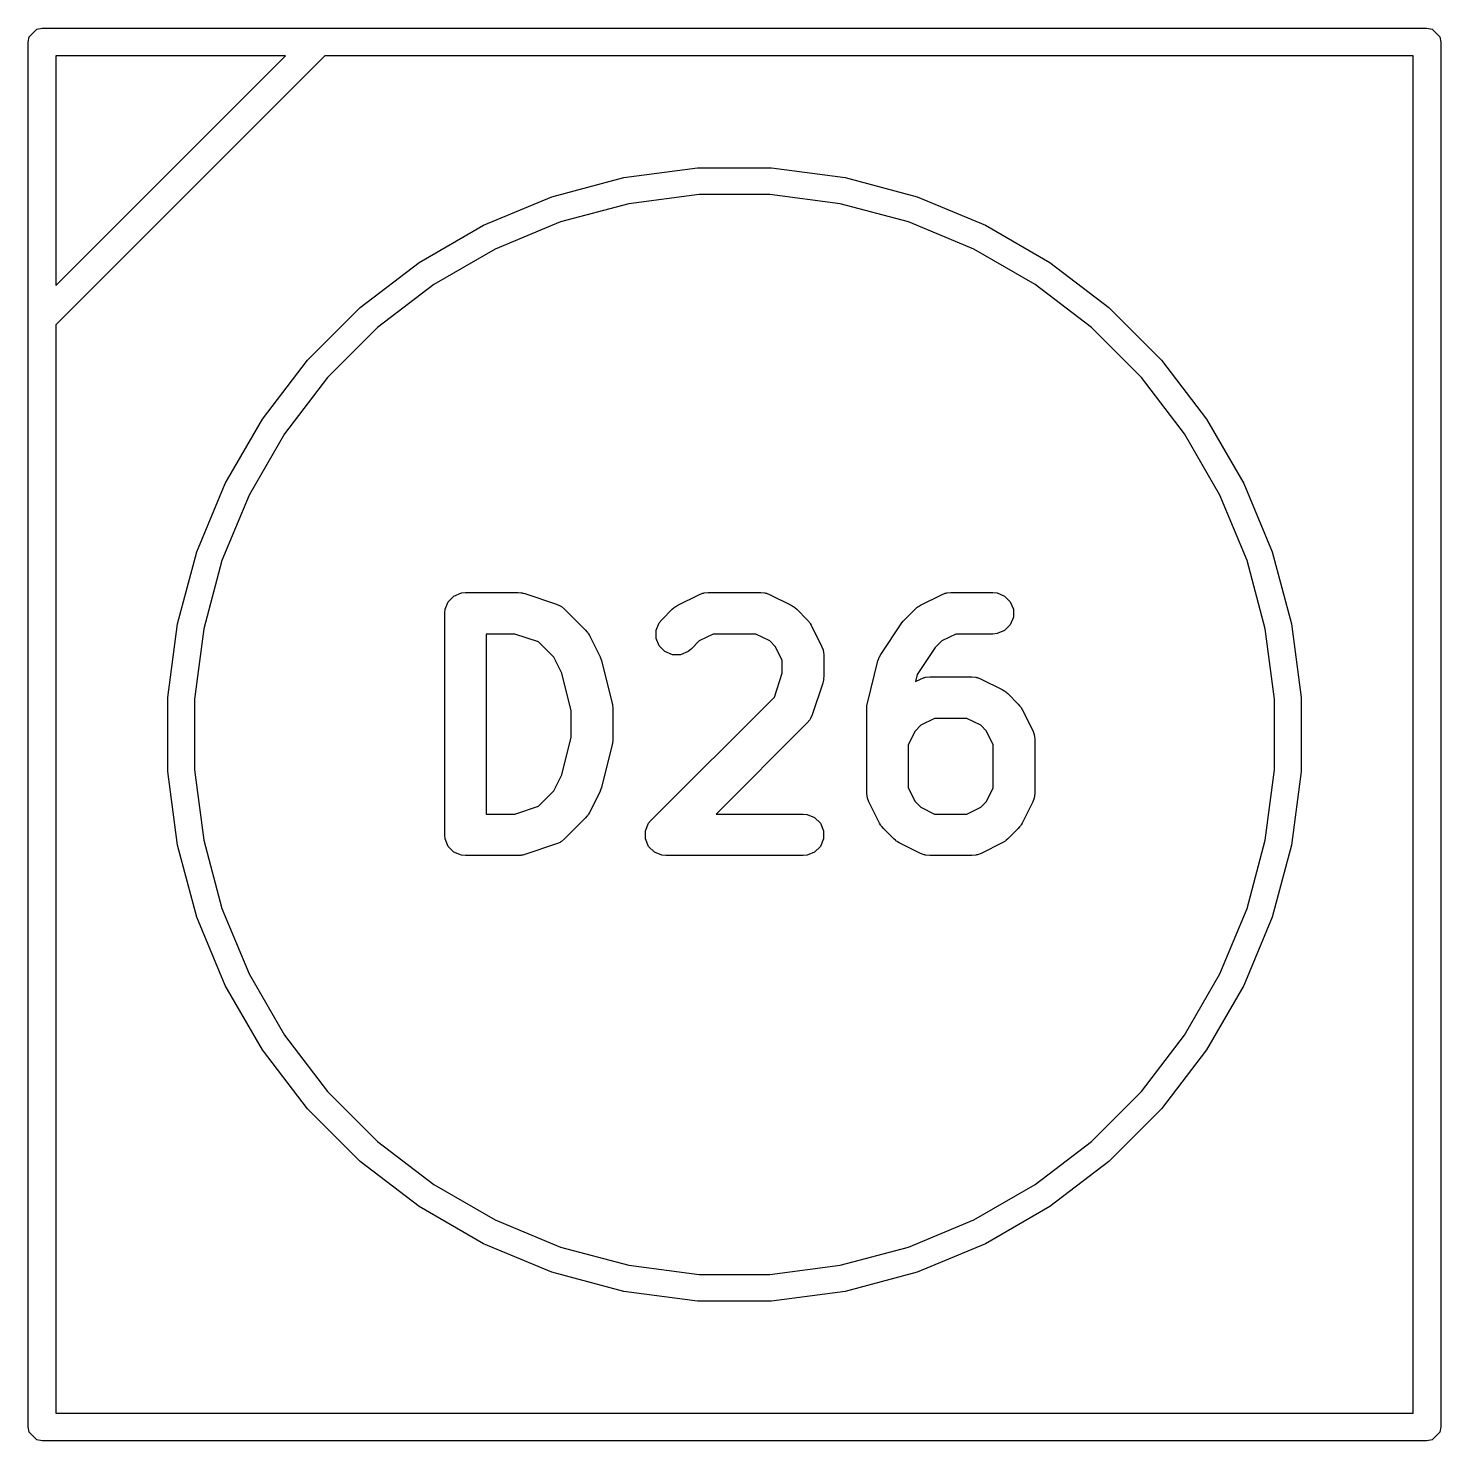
# Model space of a CAD drawing. Header units: millimetres. Extents: x 73 to 176, y -160 to -92.
# Drawn here: x 90.37 to 95.47, y -119.29 to -114.19 of the extents above; entities that cross this region are included whole.
import ezdxf

# ---------------------------------------------------------------- set-up
doc = ezdxf.new("R2010")
doc.units = ezdxf.units.MM
doc.layers.add('F.Fab', color=9, linetype='CONTINUOUS', true_color=0xafafaf)

msp = doc.modelspace()

# ---------------------------------------------------------------- linework, layer by layer
at = {"layer": 'F.Fab', "linetype": 'CONTINUOUS'}
for p, q in [((90.371, -114.244), (90.374806, -114.224866)), ((90.374806, -114.224866), (90.401866, -114.197806)), ((90.401866, -114.197806), (90.421, -114.194)), ((90.421, -114.194), (95.421, -114.194)), ((95.421, -114.194), (95.440134, -114.197806)), ((95.440134, -114.197806), (95.467194, -114.224866)), ((95.467194, -114.224866), (95.471, -114.244)), ((90.371, -119.244), (90.371, -114.244)), ((95.471, -114.244), (95.471, -119.244)), ((91.441711, -114.294), (90.471, -115.26471)), ((90.471, -114.294), (90.471, -115.123289)), ((90.471, -115.123289), (91.300289, -114.294)), ((91.300289, -114.294), (90.471, -114.294)), ((95.371, -114.294), (91.441711, -114.294)), ((95.371, -119.194), (95.371, -114.294)), ((92.521065, -114.73339), (92.786924, -114.698389)), ((92.786924, -114.698389), (93.055076, -114.698389)), ((93.055076, -114.698389), (93.320935, -114.73339)), ((92.262049, -114.802793), (92.521065, -114.73339)), ((93.320935, -114.73339), (93.579951, -114.802793)), ((92.79319, -114.794), (92.539758, -114.827365)), ((93.04881, -114.794), (92.79319, -114.794)), ((93.302242, -114.827365), (93.04881, -114.794)), ((92.014308, -114.905411), (92.262049, -114.802793)), ((92.539758, -114.827365), (92.292848, -114.893524)), ((93.549152, -114.893524), (93.302242, -114.827365)), ((93.579951, -114.802793), (93.827692, -114.905411)), ((92.292848, -114.893524), (92.056687, -114.991346)), ((93.785313, -114.991346), (93.549152, -114.893524)), ((91.782081, -115.039487), (92.014308, -114.905411)), ((93.827692, -114.905411), (94.059919, -115.039487)), ((92.056687, -114.991346), (91.835314, -115.119155)), ((94.006686, -115.119155), (93.785313, -114.991346)), ((91.569341, -115.202728), (91.782081, -115.039487)), ((94.059919, -115.039487), (94.272659, -115.202728)), ((91.835314, -115.119155), (91.632517, -115.274767)), ((94.209483, -115.274767), (94.006686, -115.119155)), ((91.379728, -115.392341), (91.569341, -115.202728)), ((94.272659, -115.202728), (94.462272, -115.392341)), ((90.471, -115.26471), (90.471, -119.194)), ((91.632517, -115.274767), (91.451767, -115.455517)), ((94.390233, -115.455517), (94.209483, -115.274767)), ((91.216487, -115.605081), (91.379728, -115.392341)), ((94.462272, -115.392341), (94.625513, -115.605081)), ((91.451767, -115.455517), (91.296155, -115.658314)), ((94.545845, -115.658314), (94.390233, -115.455517)), ((91.082411, -115.837308), (91.216487, -115.605081)), ((94.625513, -115.605081), (94.759589, -115.837308)), ((91.296155, -115.658314), (91.168346, -115.879687)), ((94.673654, -115.879687), (94.545845, -115.658314)), ((90.979793, -116.085049), (91.082411, -115.837308)), ((94.759589, -115.837308), (94.862207, -116.085049)), ((91.168346, -115.879687), (91.070524, -116.115848)), ((94.771476, -116.115848), (94.673654, -115.879687)), ((90.91039, -116.344065), (90.979793, -116.085049)), ((91.070524, -116.115848), (91.004365, -116.362758)), ((94.837635, -116.362758), (94.771476, -116.115848)), ((94.862207, -116.085049), (94.93161, -116.344065)), ((91.876012, -116.291663), (91.887211, -116.264627)), ((91.887211, -116.264627), (91.907903, -116.243935)), ((91.907903, -116.243935), (91.934939, -116.232736)), ((91.934939, -116.232736), (91.949571, -116.231295)), ((91.949571, -116.231295), (92.140047, -116.231295)), ((92.140047, -116.231295), (92.147452, -116.232024)), ((92.147452, -116.232024), (92.149427, -116.231884)), ((92.149427, -116.231884), (92.152024, -116.232474)), ((92.152024, -116.232474), (92.154679, -116.232736)), ((92.154679, -116.232736), (92.15651, -116.233494)), ((92.15651, -116.233494), (92.163764, -116.235144)), ((92.163764, -116.235144), (92.27805, -116.273239)), ((92.27805, -116.273239), (92.291475, -116.279233)), ((92.291475, -116.279233), (92.29351, -116.280998)), ((92.709733, -116.281271), (92.71603, -116.277308)), ((92.71603, -116.277308), (92.79222, -116.239213)), ((92.79222, -116.239213), (92.805952, -116.233958)), ((92.805952, -116.233958), (92.808639, -116.233767)), ((92.808639, -116.233767), (92.811129, -116.232736)), ((92.811129, -116.232736), (92.825761, -116.231295)), ((92.825761, -116.231295), (93.016237, -116.231295)), ((93.016237, -116.231295), (93.030869, -116.232736)), ((93.030869, -116.232736), (93.033358, -116.233767)), ((93.033358, -116.233767), (93.036046, -116.233958)), ((93.036046, -116.233958), (93.049778, -116.239213)), ((93.049778, -116.239213), (93.125969, -116.277308)), ((93.125969, -116.277308), (93.132268, -116.281272)), ((93.58592, -116.281272), (93.59222, -116.277308)), ((93.59222, -116.277308), (93.668411, -116.239213)), ((93.668411, -116.239213), (93.682143, -116.233958)), ((93.682143, -116.233958), (93.68483, -116.233767)), ((93.68483, -116.233767), (93.68732, -116.232736)), ((93.68732, -116.232736), (93.701952, -116.231295)), ((93.701952, -116.231295), (93.854333, -116.231295)), ((93.854333, -116.231295), (93.868965, -116.232736)), ((93.868965, -116.232736), (93.896001, -116.243935)), ((93.896001, -116.243935), (93.916693, -116.264627)), ((93.916693, -116.264627), (93.927892, -116.291663)), ((91.874571, -116.306295), (91.876012, -116.291663)), ((91.874571, -117.106295), (91.874571, -116.306295)), ((92.29351, -116.280998), (92.296001, -116.28203)), ((92.296001, -116.28203), (92.307366, -116.291357)), ((92.307366, -116.291357), (92.383556, -116.367547)), ((92.649115, -116.340817), (92.658443, -116.329451)), ((92.658443, -116.329451), (92.696539, -116.291356)), ((92.696539, -116.291356), (92.702287, -116.286638)), ((92.702287, -116.286638), (92.703587, -116.28514)), ((92.703587, -116.28514), (92.705845, -116.283718)), ((92.705845, -116.283718), (92.707904, -116.282029)), ((92.707904, -116.282029), (92.709733, -116.281271)), ((93.132268, -116.281272), (93.134096, -116.28203)), ((93.134096, -116.28203), (93.136152, -116.283718)), ((93.136152, -116.283718), (93.138412, -116.28514)), ((93.138412, -116.28514), (93.139711, -116.286638)), ((93.139711, -116.286638), (93.145461, -116.291357)), ((93.145461, -116.291357), (93.183556, -116.329452)), ((93.183556, -116.329452), (93.188274, -116.335201)), ((93.530072, -116.335009), (93.534577, -116.329508)), ((93.534577, -116.329508), (93.534599, -116.329493)), ((93.534599, -116.329493), (93.534633, -116.329452)), ((93.534633, -116.329452), (93.572728, -116.291357)), ((93.572728, -116.291357), (93.578477, -116.286638)), ((93.578477, -116.286638), (93.579777, -116.28514)), ((93.579777, -116.28514), (93.582036, -116.283718)), ((93.582036, -116.283718), (93.584093, -116.28203)), ((93.584093, -116.28203), (93.58592, -116.281272)), ((93.927892, -116.320927), (93.916693, -116.347963)), ((93.927892, -116.291663), (93.927892, -116.320927)), ((90.875389, -116.609924), (90.91039, -116.344065)), ((91.004365, -116.362758), (90.971, -116.61619)), ((92.127877, -116.381295), (92.024571, -116.381295)), ((92.024571, -116.381295), (92.024571, -117.031295)), ((92.213819, -116.409942), (92.127877, -116.381295)), ((92.383556, -116.367547), (92.388276, -116.373297)), ((92.388276, -116.373297), (92.389773, -116.374596)), ((92.389773, -116.374596), (92.391192, -116.37685)), ((92.391192, -116.37685), (92.392884, -116.378912)), ((92.392884, -116.378912), (92.393642, -116.380744)), ((92.393642, -116.380744), (92.397605, -116.387039)), ((92.637916, -116.367853), (92.649115, -116.340817)), ((92.637916, -116.397115), (92.637916, -116.367853)), ((92.843466, -116.381295), (92.793997, -116.406029)), ((92.998532, -116.381295), (92.843466, -116.381295)), ((93.048001, -116.406029), (92.998532, -116.381295)), ((93.188274, -116.335201), (93.189773, -116.336501)), ((93.189773, -116.336501), (93.191194, -116.33876)), ((93.191194, -116.33876), (93.192883, -116.340817)), ((93.192883, -116.340817), (93.19364, -116.342644)), ((93.19364, -116.342644), (93.197605, -116.348944)), ((93.197605, -116.348944), (93.2357, -116.425135)), ((93.449072, -116.455169), (93.525262, -116.340883)), ((93.525262, -116.340883), (93.525295, -116.340841)), ((93.525295, -116.340841), (93.525306, -116.340817)), ((93.525306, -116.340817), (93.530072, -116.335009)), ((93.719657, -116.381295), (93.670187, -116.406029)), ((93.854333, -116.381295), (93.719657, -116.381295)), ((93.868965, -116.379854), (93.854333, -116.381295)), ((93.896001, -116.368655), (93.868965, -116.379854)), ((93.916693, -116.347963), (93.896001, -116.368655)), ((94.871, -116.61619), (94.837635, -116.362758)), ((94.93161, -116.344065), (94.966611, -116.609924)), ((92.268883, -116.465006), (92.213819, -116.409942)), ((92.397605, -116.387039), (92.4357, -116.46323)), ((92.649114, -116.424152), (92.637916, -116.397115)), ((92.669807, -116.444845), (92.649114, -116.424152)), ((92.793997, -116.406029), (92.764507, -116.435519)), ((93.068883, -116.426911), (93.048001, -116.406029)), ((93.093618, -116.47638), (93.068883, -116.426911)), ((93.2357, -116.425135), (93.240955, -116.438867)), ((93.645952, -116.430265), (93.581086, -116.527563)), ((93.670187, -116.406029), (93.645952, -116.430265)), ((92.297853, -116.522945), (92.268883, -116.465006)), ((92.4357, -116.46323), (92.436109, -116.464299)), ((92.436109, -116.464299), (92.436432, -116.464735)), ((92.436432, -116.464735), (92.43863, -116.470886)), ((92.43863, -116.470886), (92.440955, -116.476962)), ((92.440955, -116.476962), (92.440993, -116.4775)), ((92.440993, -116.4775), (92.441379, -116.47858)), ((92.441379, -116.47858), (92.479475, -116.630962)), ((92.696843, -116.456044), (92.669807, -116.444845)), ((92.726105, -116.456044), (92.696843, -116.456044)), ((92.753142, -116.444846), (92.726105, -116.456044)), ((92.764507, -116.435519), (92.753142, -116.444846)), ((93.093618, -116.522696), (93.093618, -116.47638)), ((93.240955, -116.438867), (93.241145, -116.441554)), ((93.241145, -116.441554), (93.242177, -116.444044)), ((93.242177, -116.444044), (93.243618, -116.458676)), ((93.243618, -116.458676), (93.243618, -116.534866)), ((93.400619, -116.630961), (93.438715, -116.47858)), ((93.438715, -116.47858), (93.441796, -116.469956)), ((93.441796, -116.469956), (93.442155, -116.468143)), ((93.442155, -116.468143), (93.443032, -116.466497)), ((93.443032, -116.466497), (93.443662, -116.464735)), ((93.443662, -116.464735), (93.444767, -116.463243)), ((93.444767, -116.463243), (93.449072, -116.455169)), ((92.331714, -116.658387), (92.297853, -116.522945)), ((93.06497, -116.608638), (93.093618, -116.522696)), ((93.243618, -116.534866), (93.242888, -116.542271)), ((93.581086, -116.527563), (93.574806, -116.552681)), ((93.239769, -116.558583), (93.201674, -116.672869)), ((93.241418, -116.551329), (93.239769, -116.558583)), ((93.242177, -116.549498), (93.241418, -116.551329)), ((93.242438, -116.546843), (93.242177, -116.549498)), ((93.243029, -116.544246), (93.242438, -116.546843)), ((93.242888, -116.542271), (93.243029, -116.544246)), ((93.574806, -116.552681), (93.59222, -116.543975)), ((93.59222, -116.543975), (93.605952, -116.53872)), ((93.605952, -116.53872), (93.608639, -116.538529)), ((93.608639, -116.538529), (93.611129, -116.537498)), ((93.611129, -116.537498), (93.625761, -116.536057)), ((93.625761, -116.536057), (93.778142, -116.536057)), ((93.778142, -116.536057), (93.792774, -116.537498)), ((93.792774, -116.537498), (93.795263, -116.538529)), ((93.795263, -116.538529), (93.797951, -116.53872)), ((93.797951, -116.53872), (93.811683, -116.543975)), ((93.811683, -116.543975), (93.887874, -116.58207)), ((93.887874, -116.58207), (93.894173, -116.586034)), ((90.875389, -116.61619), (90.875389, -116.609924)), ((90.875389, -116.878076), (90.875389, -116.61619)), ((90.971, -116.61619), (90.971, -116.87181)), ((92.479475, -116.630962), (92.47985, -116.633498)), ((92.47985, -116.633498), (92.480273, -116.63452)), ((92.480273, -116.63452), (92.480815, -116.640032)), ((92.620347, -117.053262), (93.06497, -116.608638)), ((93.399278, -116.640031), (93.399821, -116.63452)), ((93.399821, -116.63452), (93.400243, -116.633499)), ((93.400243, -116.633499), (93.400619, -116.630961)), ((93.894173, -116.586034), (93.896001, -116.586792)), ((93.896001, -116.586792), (93.898057, -116.58848)), ((93.898057, -116.58848), (93.900317, -116.589902)), ((93.900317, -116.589902), (93.901616, -116.5914)), ((93.901616, -116.5914), (93.907366, -116.596119)), ((93.907366, -116.596119), (93.945461, -116.634214)), ((93.945461, -116.634214), (93.950179, -116.639963)), ((94.871, -116.87181), (94.871, -116.61619)), ((94.966611, -116.609924), (94.966611, -116.878076)), ((92.331714, -116.754202), (92.331714, -116.658387)), ((92.480815, -116.640032), (92.481625, -116.645506)), ((92.481625, -116.645506), (92.481462, -116.646598)), ((92.481462, -116.646598), (92.481714, -116.649152)), ((92.481714, -116.649152), (92.481714, -116.763438)), ((93.19568, -116.686294), (93.193916, -116.688327)), ((93.201674, -116.672869), (93.19568, -116.686294)), ((93.39838, -116.649152), (93.398631, -116.646598)), ((93.39838, -116.953914), (93.39838, -116.649152)), ((93.398469, -116.645506), (93.399278, -116.640031)), ((93.398631, -116.646598), (93.398469, -116.645506)), ((93.643466, -116.686057), (93.593998, -116.710791)), ((93.760437, -116.686057), (93.643466, -116.686057)), ((93.809906, -116.710791), (93.760437, -116.686057)), ((93.950179, -116.639963), (93.951678, -116.641263)), ((93.951678, -116.641263), (93.953099, -116.643522)), ((93.953099, -116.643522), (93.954788, -116.645579)), ((93.954788, -116.645579), (93.955545, -116.647406)), ((93.955545, -116.647406), (93.95951, -116.653706)), ((93.95951, -116.653706), (93.997605, -116.729897)), ((93.183556, -116.702185), (92.854446, -117.031295)), ((93.192884, -116.69082), (93.183556, -116.702185)), ((93.193916, -116.688327), (93.192884, -116.69082)), ((93.573115, -116.731673), (93.54838, -116.781143)), ((93.593998, -116.710791), (93.573115, -116.731673)), ((93.830788, -116.731673), (93.809906, -116.710791)), ((93.855523, -116.781142), (93.830788, -116.731673)), ((93.997605, -116.729897), (94.00286, -116.743629)), ((92.297853, -116.889643), (92.331714, -116.754202)), ((92.479475, -116.781628), (92.441379, -116.93401)), ((92.47985, -116.779091), (92.479475, -116.781628)), ((92.480273, -116.77807), (92.47985, -116.779091)), ((92.480815, -116.772557), (92.480273, -116.77807)), ((92.481625, -116.767084), (92.480815, -116.772557)), ((92.481714, -116.763438), (92.481462, -116.765991)), ((92.481462, -116.765991), (92.481625, -116.767084)), ((93.54838, -116.781143), (93.54838, -116.936208)), ((93.855523, -116.936209), (93.855523, -116.781142)), ((94.00286, -116.743629), (94.00305, -116.746316)), ((94.00305, -116.746316), (94.004082, -116.748806)), ((94.004082, -116.748806), (94.005523, -116.763438)), ((94.005523, -116.763438), (94.005523, -116.953914)), ((90.91039, -117.143935), (90.875389, -116.878076)), ((90.971, -116.87181), (91.004365, -117.125242)), ((92.268883, -116.947582), (92.297853, -116.889643)), ((94.837635, -117.125242), (94.871, -116.87181)), ((94.966611, -116.878076), (94.93161, -117.143935)), ((92.43863, -116.941703), (92.436432, -116.947855)), ((92.440955, -116.935628), (92.43863, -116.941703)), ((92.440993, -116.935089), (92.440955, -116.935628)), ((92.441379, -116.93401), (92.440993, -116.935089)), ((93.54838, -116.936208), (93.573114, -116.985676)), ((93.830788, -116.985677), (93.855523, -116.936209)), ((92.213818, -117.002648), (92.268883, -116.947582)), ((92.4357, -116.94936), (92.397605, -117.02555)), ((92.436109, -116.94829), (92.4357, -116.94936)), ((92.436432, -116.947855), (92.436109, -116.94829)), ((93.399821, -116.968546), (93.39838, -116.953914)), ((93.400851, -116.971034), (93.399821, -116.968546)), ((93.401043, -116.973724), (93.400851, -116.971034)), ((93.406298, -116.987456), (93.401043, -116.973724)), ((93.444394, -117.063645), (93.406298, -116.987456)), ((93.573114, -116.985676), (93.593998, -117.006561)), ((93.809905, -117.006561), (93.830788, -116.985677)), ((93.997605, -116.987455), (93.95951, -117.063645)), ((94.00286, -116.973723), (93.997605, -116.987455)), ((94.00305, -116.971035), (94.00286, -116.973723)), ((94.004082, -116.968546), (94.00305, -116.971035)), ((94.005523, -116.953914), (94.004082, -116.968546)), ((92.024571, -117.031295), (92.127877, -117.031295)), ((92.127877, -117.031295), (92.213818, -117.002648)), ((92.388274, -117.039292), (92.383557, -117.045041)), ((92.389773, -117.037993), (92.388274, -117.039292)), ((92.391194, -117.035734), (92.389773, -117.037993)), ((92.392884, -117.033676), (92.391194, -117.035734)), ((92.393641, -117.031846), (92.392884, -117.033676)), ((92.397605, -117.02555), (92.393641, -117.031846)), ((92.854446, -117.031295), (93.168618, -117.031295)), ((93.168618, -117.031295), (93.18325, -117.032736)), ((93.18325, -117.032736), (93.210286, -117.043935)), ((93.210286, -117.043935), (93.230978, -117.064627)), ((93.593998, -117.006561), (93.643466, -117.031295)), ((93.643466, -117.031295), (93.760437, -117.031295)), ((93.760437, -117.031295), (93.809905, -117.006561)), ((92.383557, -117.045041), (92.307366, -117.121233)), ((92.599821, -117.091663), (92.61102, -117.064627)), ((92.599821, -117.120927), (92.599821, -117.091663)), ((92.61102, -117.064627), (92.620347, -117.053262)), ((93.230978, -117.064627), (93.242177, -117.091663)), ((93.242177, -117.091663), (93.242177, -117.120927)), ((93.448356, -117.069939), (93.444394, -117.063645)), ((93.449115, -117.071771), (93.448356, -117.069939)), ((93.450808, -117.073834), (93.449115, -117.071771)), ((93.452227, -117.076088), (93.450808, -117.073834)), ((93.453721, -117.077384), (93.452227, -117.076088)), ((93.458442, -117.083136), (93.453721, -117.077384)), ((93.496537, -117.121232), (93.458442, -117.083136)), ((93.945462, -117.083136), (93.907367, -117.121232)), ((93.950179, -117.077387), (93.945462, -117.083136)), ((93.951678, -117.076088), (93.950179, -117.077387)), ((93.953099, -117.073829), (93.951678, -117.076088)), ((93.954789, -117.071771), (93.953099, -117.073829)), ((93.955546, -117.069941), (93.954789, -117.071771)), ((93.95951, -117.063645), (93.955546, -117.069941)), ((90.979793, -117.402951), (90.91039, -117.143935)), ((91.004365, -117.125242), (91.070524, -117.372152)), ((91.876012, -117.120926), (91.874571, -117.106295)), ((91.876012, -117.120927), (91.876012, -117.120926)), ((91.887211, -117.147963), (91.876012, -117.120927)), ((92.27805, -117.139351), (92.163764, -117.177446)), ((92.291475, -117.133357), (92.27805, -117.139351)), ((92.29351, -117.131591), (92.291475, -117.133357)), ((92.296001, -117.13056), (92.29351, -117.131591)), ((92.307366, -117.121233), (92.296001, -117.13056)), ((92.61102, -117.147963), (92.599821, -117.120927)), ((93.242177, -117.120927), (93.230978, -117.147963)), ((93.502288, -117.125952), (93.496537, -117.121232)), ((93.503587, -117.12745), (93.502288, -117.125952)), ((93.505842, -117.128869), (93.503587, -117.12745)), ((93.507902, -117.13056), (93.505842, -117.128869)), ((93.509732, -117.131318), (93.507902, -117.13056)), ((93.51603, -117.135282), (93.509732, -117.131318)), ((93.59222, -117.173377), (93.51603, -117.135282)), ((93.887874, -117.135282), (93.811683, -117.173377)), ((93.894173, -117.131317), (93.887874, -117.135282)), ((93.896001, -117.13056), (93.894173, -117.131317)), ((93.898057, -117.128872), (93.896001, -117.13056)), ((93.900317, -117.12745), (93.898057, -117.128872)), ((93.901617, -117.12595), (93.900317, -117.12745)), ((93.907367, -117.121232), (93.901617, -117.12595)), ((94.771476, -117.372152), (94.837635, -117.125242)), ((94.93161, -117.143935), (94.862207, -117.402951)), ((91.907903, -117.168655), (91.887211, -117.147963)), ((91.934939, -117.179854), (91.907903, -117.168655)), ((91.949571, -117.181295), (91.934939, -117.179854)), ((92.140047, -117.181295), (91.949571, -117.181295)), ((92.147452, -117.180565), (92.140047, -117.181295)), ((92.149427, -117.180706), (92.147452, -117.180565)), ((92.152024, -117.180115), (92.149427, -117.180706)), ((92.154679, -117.179854), (92.152024, -117.180115)), ((92.15651, -117.179095), (92.154679, -117.179854)), ((92.163764, -117.177446), (92.15651, -117.179095)), ((92.631712, -117.168655), (92.61102, -117.147963)), ((92.658748, -117.179854), (92.631712, -117.168655)), ((92.67338, -117.181295), (92.658748, -117.179854)), ((93.168618, -117.181295), (92.67338, -117.181295)), ((93.18325, -117.179854), (93.168618, -117.181295)), ((93.210286, -117.168655), (93.18325, -117.179854)), ((93.230978, -117.147963), (93.210286, -117.168655)), ((93.605952, -117.178632), (93.59222, -117.173377)), ((93.608639, -117.178822), (93.605952, -117.178632)), ((93.611129, -117.179854), (93.608639, -117.178822)), ((93.625761, -117.181295), (93.611129, -117.179854)), ((93.778142, -117.181295), (93.625761, -117.181295)), ((93.792774, -117.179854), (93.778142, -117.181295)), ((93.795263, -117.178822), (93.792774, -117.179854)), ((93.797951, -117.178632), (93.795263, -117.178822)), ((93.811683, -117.173377), (93.797951, -117.178632)), ((91.070524, -117.372152), (91.168346, -117.608313)), ((94.673654, -117.608313), (94.771476, -117.372152)), ((91.082411, -117.650692), (90.979793, -117.402951)), ((94.862207, -117.402951), (94.759589, -117.650692)), ((91.216487, -117.882919), (91.082411, -117.650692)), ((91.168346, -117.608313), (91.296155, -117.829686)), ((94.545845, -117.829686), (94.673654, -117.608313)), ((94.759589, -117.650692), (94.625513, -117.882919)), ((91.296155, -117.829686), (91.451767, -118.032483)), ((94.390233, -118.032483), (94.545845, -117.829686)), ((91.379728, -118.095659), (91.216487, -117.882919)), ((94.625513, -117.882919), (94.462272, -118.095659)), ((91.451767, -118.032483), (91.632517, -118.213233)), ((94.209483, -118.213233), (94.390233, -118.032483)), ((91.569341, -118.285272), (91.379728, -118.095659)), ((94.462272, -118.095659), (94.272659, -118.285272)), ((91.632517, -118.213233), (91.835314, -118.368845)), ((94.006686, -118.368845), (94.209483, -118.213233)), ((91.782081, -118.448513), (91.569341, -118.285272)), ((94.272659, -118.285272), (94.059919, -118.448513)), ((91.835314, -118.368845), (92.056687, -118.496654)), ((93.785313, -118.496654), (94.006686, -118.368845)), ((92.014308, -118.582589), (91.782081, -118.448513)), ((94.059919, -118.448513), (93.827692, -118.582589)), ((92.056687, -118.496654), (92.292848, -118.594476)), ((93.549152, -118.594476), (93.785313, -118.496654)), ((92.262049, -118.685207), (92.014308, -118.582589)), ((92.292848, -118.594476), (92.539758, -118.660635)), ((93.302242, -118.660635), (93.549152, -118.594476)), ((93.827692, -118.582589), (93.579951, -118.685207)), ((92.539758, -118.660635), (92.79319, -118.694)), ((93.04881, -118.694), (93.302242, -118.660635)), ((92.521065, -118.75461), (92.262049, -118.685207)), ((92.79319, -118.694), (93.04881, -118.694)), ((93.579951, -118.685207), (93.320935, -118.75461)), ((92.786924, -118.789611), (92.521065, -118.75461)), ((93.320935, -118.75461), (93.055076, -118.789611)), ((93.055076, -118.789611), (92.786924, -118.789611)), ((90.471, -119.194), (95.371, -119.194)), ((90.374806, -119.263134), (90.371, -119.244)), ((90.401866, -119.290194), (90.374806, -119.263134)), ((95.467194, -119.263134), (95.440134, -119.290194)), ((95.471, -119.244), (95.467194, -119.263134)), ((90.421, -119.294), (90.401866, -119.290194)), ((95.421, -119.294), (90.421, -119.294)), ((95.440134, -119.290194), (95.421, -119.294))]:
    msp.add_line(p, q, dxfattribs=at)

doc.saveas('drawing.dxf')
